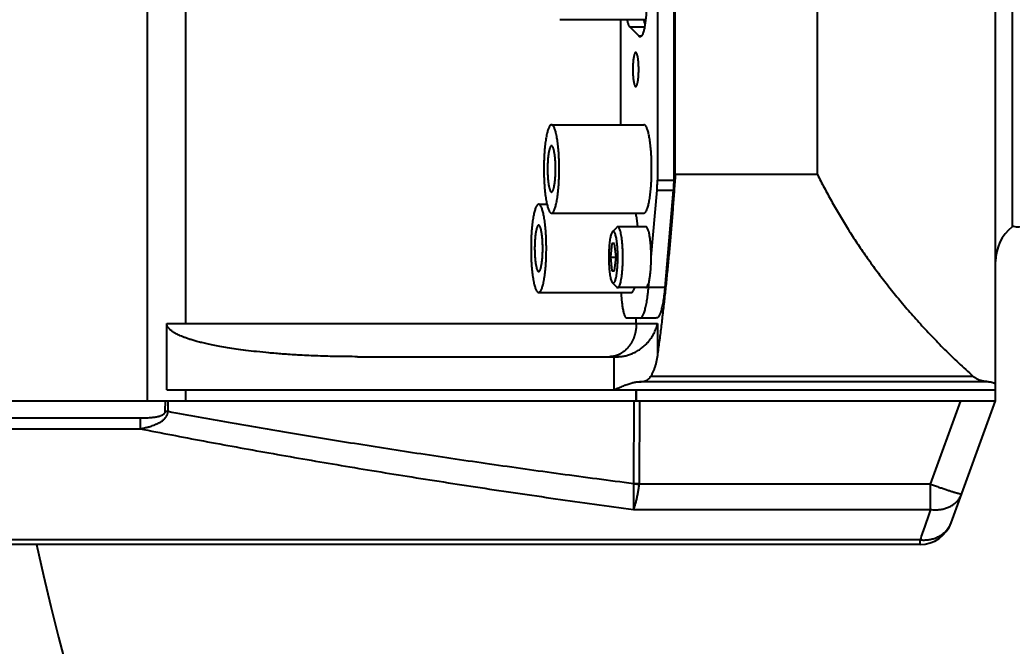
# Model space of a CAD drawing. Extents: x 0 to 4205, y 0 to 2970.
# Drawn here: x 2239.1 to 2329, y 2125.7 to 2182.4 of the extents above; entities that cross this region are included whole.
import ezdxf

# ---------------------------------------------------------------- set-up
doc = ezdxf.new("R2010")
doc.units = 0
doc.header["$LTSCALE"] = 231.275
doc.header["$PDMODE"] = 3
doc.header["$PDSIZE"] = 0.3125
doc.layers.get('0').update_dxf_attribs({"linetype": 'CONTINUOUS'})
doc.layers.get('Defpoints').update_dxf_attribs({"linetype": 'CONTINUOUS'})
doc.layers.add('5_ALL_CURVE', color=7, linetype='CONTINUOUS')
doc.layers.add('95_ALL_DIM', color=7, linetype='CONTINUOUS')
doc.styles.get("Standard").update_dxf_attribs({"font": 'txt', "width": 0.8})
doc.dimstyles.new('DIMSTYLE_2', dxfattribs={"dimtxt": 20, "dimasz": 7.5, "dimexe": 0.18, "dimexo": 0.0625, "dimgap": 0.09, "dimtad": 1, "dimdec": 3, "dimdsep": 46, "dimtxsty": 'Standard', "dimblk": 'OPEN', "dimblk1": 'OPEN', "dimblk2": 'OPEN', "dimcen": 0.09, "dimadec": 0, "dimazin": 0, "dimtp": 0.5, "dimtm": 0.5, "dimtfac": 1, "dimtdec": 3, "dimtofl": 0, "dimtmove": 0, "dimatfit": 3, "dimldrblk": 'OPEN', "dimfxl": 1, "dimtolj": 1, "dimarcsym": 0})

# ---------------------------------------------------------------- blocks, each defined once
blk = doc.blocks.new('_OPEN')
at = {"color": 0, "linetype": 'ByBlock'}
for p, q in [((0, 0), (-1, 0.233)), ((-1, -0.233), (0, 0)), ((-1, 0), (0, 0))]:
    blk.add_line(p, q, dxfattribs=at)
blk = doc.blocks.new('*D5')
at = {"layer": '95_ALL_DIM', "color": 0, "lineweight": -2, "transparency": 16777216}
for p, q in [((2069.402, 2190.38), (2100.434, 2190.38)), ((2912.138, 2116.292), (2877.554, 2122.39))]:
    blk.add_line(p, q, dxfattribs=at)
blk.add_arc((2491.968, 2190.38), 391.714, 181.09704, 348.90296, dxfattribs=at)
at = {"layer": 'Defpoints', "color": 0, "transparency": 16777216}
for p in [(2055.254, 2190.38), (2069.34, 2190.38), (2912.2, 2116.281), (3077.929, 2087.059), (2647.118, 1830.701)]:
    blk.add_point(p, dxfattribs=at)
at = {"layer": '95_ALL_DIM', "color": 0, "lineweight": -2, "transparency": 16777216, "xscale": 7.5, "yscale": 7.5, "zscale": 7.5}
for p, rotation in [((2100.254, 2190.38), 90.54851822042205), ((2877.731, 2122.359), 79.45148177957547)]:
    blk.add_blockref('_OPEN', p, dxfattribs=dict(at, rotation=rotation))
at = {"layer": '95_ALL_DIM', "color": 0, "transparency": 16777216, "insert": (2375.002, 1827.122), "char_height": 20, "attachment_point": 5, "rotation": 342.15181}
blk.add_mtext('\\A1;+170°', dxfattribs=at)
blk = doc.blocks.new('*D6')
at = {"layer": '95_ALL_DIM', "color": 0, "lineweight": -2, "transparency": 16777216}
for p, q in [((1983.333, 2190.38), (2013.323, 2190.38)), ((2995.124, 2190.379), (2970.612, 2190.379))]:
    blk.add_line(p, q, dxfattribs=at)
blk.add_arc((2491.968, 2190.38), 478.825, 180.89745, 359.10247, dxfattribs=at)
at = {"layer": 'Defpoints', "color": 0, "transparency": 16777216}
for p in [(1968.143, 2190.38), (1983.27, 2190.38), (2995.186, 2190.379), (3015.793, 2190.379), (2731.38, 1775.705)]:
    blk.add_point(p, dxfattribs=at)
at = {"layer": '95_ALL_DIM', "color": 0, "lineweight": -2, "transparency": 16777216, "xscale": 7.5, "yscale": 7.5, "zscale": 7.5}
for p, rotation in [((2013.143, 2190.38), 90.44872673715903), ((2970.792, 2190.379), 89.55119192681701)]:
    blk.add_blockref('_OPEN', p, dxfattribs=dict(at, rotation=rotation))
at = {"layer": '95_ALL_DIM', "color": 0, "transparency": 16777216, "insert": (2335.911, 1748.386), "char_height": 20, "attachment_point": 5, "rotation": 340.55319}
blk.add_mtext('\\A1;+180° *3', dxfattribs=at)

msp = doc.modelspace()

# ---------------------------------------------------------------- linework, layer by layer
for p, q in [((2250.6837, 2147.8795), (2250.6837, 2232.8795)), ((2327.4681, 2147.8795), (2327.4681, 2232.8795)), ((2254.1566, 2154.8795), (2254.1566, 2225.8795)), ((2328.9681, 2217.1295), (2328.9681, 2163.6295)), ((2296.8513, 2212.9074), (2296.8513, 2167.8517)), ((2298.3285, 2212.9074), (2298.3285, 2167.8517)), ((2298.4681, 2168.3795), (2298.4681, 2212.3795)), ((2311.3366, 2168.3795), (2311.3366, 2212.3795)), ((2295.7826, 2182.3713), (2288.0181, 2182.3713)), ((2293.5519, 2172.8795), (2293.5519, 2182.3713)), ((2295.1859, 2180.8831), (2294.3871, 2181.6943)), ((2295.6814, 2181.6943), (2294.3871, 2181.6943)), ((2295.3906, 2180.8831), (2295.1859, 2180.8831)), ((2287.2649, 2172.8795), (2295.6357, 2172.8795)), ((2296.8513, 2167.8517), (2298.3285, 2167.8517)), ((2311.3366, 2168.3795), (2298.4681, 2168.3795)), ((2296.2869, 2160.8795), (2296.8146, 2166.9572)), ((2296.8146, 2166.9572), (2298.2918, 2166.9572)), ((2298.2918, 2166.9572), (2297.5266, 2158.1435)), ((2286.1014, 2165.6795), (2286.8482, 2165.6795)), ((2287.2649, 2164.8795), (2295.6357, 2164.8795)), ((2292.783, 2163.1927), (2293.1647, 2163.5864)), ((2295.8094, 2163.6295), (2293.2489, 2163.6295)), ((2292.7304, 2162.1223), (2292.6058, 2160.8795)), ((2292.9795, 2162.1223), (2292.7304, 2162.1223)), ((2293.1041, 2160.8795), (2292.9795, 2162.1223)), ((2292.6058, 2160.8795), (2292.7304, 2159.6368)), ((2292.6058, 2160.8795), (2293.1041, 2160.8795)), ((2292.9795, 2159.6368), (2293.1041, 2160.8795)), ((2292.7304, 2159.6368), (2292.9795, 2159.6368)), ((2292.783, 2158.5664), (2293.1647, 2158.1726)), ((2295.8094, 2158.1295), (2293.2489, 2158.1295)), ((2296.0493, 2158.1435), (2296.096, 2158.6811)), ((2297.5266, 2158.1435), (2296.0493, 2158.1435)), ((2286.1014, 2157.6795), (2294.4723, 2157.6795)), ((2296.75, 2155.3795), (2294.0729, 2155.3795)), ((2294.9423, 2154.8795), (2294.9423, 2155.3795)), ((2252.4335, 2148.8795), (2252.4335, 2154.8795)), ((2252.4335, 2154.8795), (2296.8468, 2154.8795)), ((2296.8468, 2154.8795), (2296.8468, 2151.9709)), ((2269.7098, 2151.8795), (2293.2199, 2151.8795)), ((2292.9076, 2151.8795), (2292.9076, 2148.8795)), ((2296.2447, 2150.1064), (2325.4226, 2150.1064)), ((2326.8191, 2149.6128), (2295.216, 2149.6128)), ((2252.4335, 2148.8795), (2327.4681, 2148.8795)), ((2254.1566, 2147.8795), (2254.1566, 2148.8795)), ((2294.9423, 2147.8795), (2294.9423, 2148.8795)), ((2294.9681, 2147.8795), (2294.9681, 2148.8795)), ((2110.9681, 2147.8795), (2327.4681, 2147.8795)), ((2252.2981, 2146.9333), (2252.3024, 2147.8795)), ((2252.5582, 2146.9333), (2252.5625, 2147.8795)), ((2294.7099, 2147.8795), (2294.6757, 2140.4057)), ((2295.2302, 2147.8795), (2295.1959, 2140.4057)), ((2321.584, 2140.339), (2324.3322, 2147.8795)), ((2323.449, 2136.8522), (2327.4681, 2147.8795)), ((2219.9407, 2146.335), (2250.01, 2146.335)), ((2250.01, 2146.335), (2250.01, 2145.3583)), ((2219.9407, 2145.3583), (2250.01, 2145.3583)), ((2321.584, 2140.339), (2295.1935, 2140.339)), ((2321.584, 2138.0428), (2321.584, 2140.339)), ((2294.6714, 2138.0428), (2321.584, 2138.0428)), ((2320.6303, 2134.8795), (2227.2972, 2134.8795)), ((2320.6303, 2135.2976), (2227.2973, 2135.2976)), ((2320.6303, 2134.8795), (2320.6303, 2135.2976))]:
    msp.add_line(p, q)
for centre, radius, start, end in [((2331.4681, 2160.507), 4, 128.682187, 180), ((2329.4681, 2164.6295), 1, 240, 300), ((2320.6303, 2137.8795), 3, 269.999896, 339.974733)]:
    msp.add_arc(centre, radius, start, end)
for points, start_tangent, end_tangent in [([(2295.8788, 2184.2315), (2295.8768, 2183.9492), (2295.8707, 2183.6689), (2295.8606, 2183.3925), (2295.8465, 2183.1219), (2295.8286, 2182.8589), (2295.8069, 2182.6054), (2295.7817, 2182.3632), (2295.7531, 2182.1338), (2295.7212, 2181.9189), (2295.6864, 2181.72), (2295.6488, 2181.5384), (2295.6087, 2181.3754), (2295.5665, 2181.2321), (2295.5223, 2181.1096), (2295.4765, 2181.0085), (2295.4294, 2180.9298), (2295.3813, 2180.8738), (2295.3325, 2180.841), (2295.2884, 2180.8315)], (0, -1), (-0.9999903, -0.0044013)), ([(2294.3871, 2181.6943), (2294.3398, 2181.754), (2294.2934, 2181.8359), (2294.2484, 2181.9394), (2294.205, 2182.0638), (2294.1635, 2182.2084), (2294.1244, 2182.3713)], (-0.7016738, 0.7124983), (-0.2153463, 0.9765378)), ([(2295.6016, 2182.3713), (2295.6407, 2182.2084), (2295.6822, 2182.0638), (2295.7248, 2181.9416)], (0.2153463, -0.9765378), (0.3602627, -0.9328509)), ([(2295.2884, 2180.8315), (2295.2835, 2180.8316), (2295.2345, 2180.8457), (2295.1859, 2180.8831)], (-0.9999903, -0.0044013), (-0.7016738, 0.7124983)), ([(2294.889, 2179.4295), (2294.8618, 2179.4216), (2294.8349, 2179.3978), (2294.8085, 2179.3584), (2294.7829, 2179.3039), (2294.7584, 2179.2348), (2294.7353, 2179.1517), (2294.7137, 2179.0556), (2294.694, 2178.9474), (2294.6762, 2178.8283), (2294.6606, 2178.6994), (2294.6474, 2178.5621), (2294.6366, 2178.4179), (2294.6285, 2178.268), (2294.623, 2178.1142), (2294.6202, 2177.958), (2294.6202, 2177.801), (2294.623, 2177.6448), (2294.6285, 2177.491), (2294.6366, 2177.3412), (2294.6474, 2177.1969), (2294.6606, 2177.0596), (2294.6762, 2176.9308), (2294.694, 2176.8116), (2294.7137, 2176.7035), (2294.7353, 2176.6073), (2294.7584, 2176.5243), (2294.7829, 2176.4551), (2294.8085, 2176.4006), (2294.8349, 2176.3613), (2294.8618, 2176.3375), (2294.889, 2176.3295)], (-1, 0), (1, 0)), ([(2294.889, 2176.3295), (2294.9163, 2176.3375), (2294.9432, 2176.3613), (2294.9696, 2176.4006), (2294.9952, 2176.4551), (2295.0197, 2176.5243), (2295.0428, 2176.6073), (2295.0644, 2176.7035), (2295.0841, 2176.8116), (2295.1019, 2176.9308), (2295.1175, 2177.0596), (2295.1307, 2177.1969), (2295.1414, 2177.3412), (2295.1496, 2177.491), (2295.1551, 2177.6448), (2295.1578, 2177.801), (2295.1578, 2177.958), (2295.1551, 2178.1142), (2295.1496, 2178.268), (2295.1414, 2178.4179), (2295.1307, 2178.5621), (2295.1175, 2178.6994), (2295.1019, 2178.8283), (2295.0841, 2178.9474), (2295.0644, 2179.0556), (2295.0428, 2179.1517), (2295.0197, 2179.2348), (2294.9952, 2179.3039), (2294.9696, 2179.3584), (2294.9432, 2179.3978), (2294.9163, 2179.4216), (2294.889, 2179.4295)], (1, 0), (-1, 0)), ([(2287.2649, 2172.8795), (2287.2075, 2172.8659), (2287.1505, 2172.825), (2287.0943, 2172.7571), (2287.0393, 2172.6628), (2286.9858, 2172.5426), (2286.9343, 2172.3974), (2286.885, 2172.2282), (2286.8382, 2172.0361), (2286.7944, 2171.8224), (2286.7538, 2171.5887), (2286.7167, 2171.3364), (2286.6834, 2171.0673), (2286.654, 2170.7833), (2286.6288, 2170.4863), (2286.6079, 2170.1783), (2286.5915, 2169.8615), (2286.5797, 2169.5379), (2286.5726, 2169.2098), (2286.5703, 2168.8795), (2286.5726, 2168.5492), (2286.5797, 2168.2212), (2286.5915, 2167.8976), (2286.6079, 2167.5807), (2286.6288, 2167.2728), (2286.654, 2166.9757), (2286.6834, 2166.6917), (2286.7167, 2166.4227), (2286.7538, 2166.1704), (2286.7944, 2165.9366), (2286.8382, 2165.723), (2286.885, 2165.5309), (2286.9343, 2165.3616), (2286.9858, 2165.2164), (2287.0393, 2165.0963), (2287.0943, 2165.0019), (2287.1505, 2164.9341), (2287.2075, 2164.8932), (2287.2649, 2164.8795)], (-1, 0), (1, 0)), ([(2287.2649, 2164.8795), (2287.3222, 2164.8932), (2287.3792, 2164.9341), (2287.4354, 2165.0019), (2287.4904, 2165.0963), (2287.5439, 2165.2164), (2287.5954, 2165.3616), (2287.6448, 2165.5309), (2287.6915, 2165.723), (2287.7353, 2165.9366), (2287.7759, 2166.1704), (2287.813, 2166.4227), (2287.8463, 2166.6917), (2287.8757, 2166.9757), (2287.9009, 2167.2728), (2287.9218, 2167.5807), (2287.9382, 2167.8976), (2287.95, 2168.2212), (2287.9571, 2168.5492), (2287.9594, 2168.8795), (2287.9571, 2169.2098), (2287.95, 2169.5379), (2287.9382, 2169.8615), (2287.9218, 2170.1783), (2287.9009, 2170.4863), (2287.8757, 2170.7833), (2287.8463, 2171.0673), (2287.813, 2171.3364), (2287.7759, 2171.5887), (2287.7353, 2171.8224), (2287.6915, 2172.0361), (2287.6448, 2172.2282), (2287.5954, 2172.3974), (2287.5439, 2172.5426), (2287.4904, 2172.6628), (2287.4354, 2172.7571), (2287.3792, 2172.825), (2287.3222, 2172.8659), (2287.2649, 2172.8795)], (1, 0), (-1, 0)), ([(2295.6357, 2164.8795), (2295.6916, 2164.8925), (2295.7471, 2164.9313), (2295.8019, 2164.9958), (2295.8557, 2165.0854), (2295.908, 2165.1996), (2295.9585, 2165.3377), (2296.007, 2165.4988), (2296.053, 2165.6818), (2296.0963, 2165.8855), (2296.1367, 2166.1086), (2296.1738, 2166.3498), (2296.2074, 2166.6073), (2296.2373, 2166.8795), (2296.2633, 2167.1648), (2296.2852, 2167.4611), (2296.3029, 2167.7667), (2296.3163, 2168.0794), (2296.3253, 2168.3974), (2296.3298, 2168.7185), (2296.3298, 2169.0406), (2296.3253, 2169.3617), (2296.3163, 2169.6796), (2296.3029, 2169.9924), (2296.2852, 2170.298), (2296.2633, 2170.5943), (2296.2373, 2170.8795), (2296.2074, 2171.1518), (2296.1738, 2171.4093), (2296.1367, 2171.6504), (2296.0963, 2171.8736), (2296.053, 2172.0773), (2296.007, 2172.2603), (2295.9585, 2172.4214), (2295.908, 2172.5594), (2295.8557, 2172.6737), (2295.8019, 2172.7633), (2295.7471, 2172.8277), (2295.6916, 2172.8666), (2295.6357, 2172.8795)], (1, 0), (-1, 0)), ([(2287.2649, 2170.9795), (2287.2302, 2170.97), (2287.1958, 2170.9416), (2287.1621, 2170.8945), (2287.1293, 2170.8291), (2287.0978, 2170.7461), (2287.0677, 2170.6462), (2287.0394, 2170.5302), (2287.0132, 2170.3994), (2286.9893, 2170.2547), (2286.9678, 2170.0977), (2286.9491, 2169.9295), (2286.9331, 2169.7519), (2286.9203, 2169.5664), (2286.9105, 2169.3746), (2286.9039, 2169.1784), (2286.9006, 2168.9795), (2286.9006, 2168.7796), (2286.9039, 2168.5807), (2286.9105, 2168.3844), (2286.9203, 2168.1927), (2286.9331, 2168.0072), (2286.9491, 2167.8295), (2286.9678, 2167.6614), (2286.9893, 2167.5043), (2287.0132, 2167.3597), (2287.0394, 2167.2288), (2287.0677, 2167.1129), (2287.0978, 2167.013), (2287.1293, 2166.93), (2287.1621, 2166.8646), (2287.1958, 2166.8175), (2287.2302, 2166.789), (2287.2649, 2166.7795)], (-1, 0), (1, 0)), ([(2287.2649, 2166.7795), (2287.2995, 2166.789), (2287.3339, 2166.8175), (2287.3676, 2166.8646), (2287.4004, 2166.93), (2287.432, 2167.013), (2287.462, 2167.1129), (2287.4903, 2167.2288), (2287.5165, 2167.3597), (2287.5404, 2167.5043), (2287.5619, 2167.6614), (2287.5807, 2167.8295), (2287.5966, 2168.0072), (2287.6095, 2168.1927), (2287.6192, 2168.3844), (2287.6258, 2168.5807), (2287.6291, 2168.7796), (2287.6291, 2168.9795), (2287.6258, 2169.1784), (2287.6192, 2169.3746), (2287.6095, 2169.5664), (2287.5966, 2169.7519), (2287.5807, 2169.9295), (2287.5619, 2170.0977), (2287.5404, 2170.2547), (2287.5165, 2170.3994), (2287.4903, 2170.5302), (2287.462, 2170.6462), (2287.432, 2170.7461), (2287.4004, 2170.8291), (2287.3676, 2170.8945), (2287.3339, 2170.9416), (2287.2995, 2170.97), (2287.2649, 2170.9795)], (1, 0), (-1, 0)), ([(2296.8146, 2166.9572), (2296.8276, 2167.1267), (2296.8379, 2167.3024), (2296.8453, 2167.4829), (2296.8498, 2167.6665), (2296.8513, 2167.8517)], (0.0864987, 0.996252), (0, 1)), ([(2298.4681, 2168.3795), (2298.3674, 2166.9171), (2298.2602, 2165.4689), (2298.1466, 2164.036), (2298.0266, 2162.6192), (2297.9004, 2161.2194), (2297.7679, 2159.8375), (2297.6293, 2158.4744), (2297.4846, 2157.1309), (2297.3339, 2155.808), (2297.1773, 2154.5064), (2297.0149, 2153.2271), (2296.8468, 2151.9709)], (-0.0661657, -0.9978086), (-0.1360802, -0.9906978)), ([(2298.3285, 2167.8517), (2298.327, 2167.6665), (2298.3225, 2167.4829), (2298.3151, 2167.3024), (2298.3049, 2167.1267), (2298.2918, 2166.9572)], (0, -1), (-0.0864987, -0.996252)), ([(2311.3366, 2168.3795), (2311.9476, 2167.1822), (2312.5991, 2165.9799), (2313.2924, 2164.7728), (2314.029, 2163.5612), (2314.8103, 2162.3454), (2315.6378, 2161.1259), (2316.513, 2159.9031), (2317.4376, 2158.6778), (2318.413, 2157.4507), (2319.4409, 2156.2226), (2320.5228, 2154.9945), (2321.6604, 2153.7676), (2322.8553, 2152.543), (2324.1088, 2151.3221), (2325.4226, 2150.1064)], (0.4435005, -0.8962741), (0.7425781, -0.6697595)), ([(2286.1014, 2165.6795), (2286.0441, 2165.6659), (2285.9871, 2165.625), (2285.9309, 2165.5571), (2285.8759, 2165.4628), (2285.8224, 2165.3426), (2285.7708, 2165.1974), (2285.7215, 2165.0282), (2285.6748, 2164.8361), (2285.631, 2164.6224), (2285.5904, 2164.3887), (2285.5533, 2164.1364), (2285.5199, 2163.8673), (2285.4905, 2163.5833), (2285.4653, 2163.2863), (2285.4445, 2162.9783), (2285.4281, 2162.6615), (2285.4163, 2162.3379), (2285.4092, 2162.0098), (2285.4068, 2161.6795), (2285.4092, 2161.3492), (2285.4163, 2161.0212), (2285.4281, 2160.6976), (2285.4445, 2160.3807), (2285.4653, 2160.0728), (2285.4905, 2159.7757), (2285.5199, 2159.4917), (2285.5533, 2159.2227), (2285.5904, 2158.9704), (2285.631, 2158.7366), (2285.6748, 2158.523), (2285.7215, 2158.3309), (2285.7708, 2158.1616), (2285.8224, 2158.0164), (2285.8759, 2157.8963), (2285.9309, 2157.8019), (2285.9871, 2157.7341), (2286.0441, 2157.6932), (2286.1014, 2157.6795)], (-1, 0), (1, 0)), ([(2286.1014, 2157.6795), (2286.1588, 2157.6932), (2286.2157, 2157.7341), (2286.2719, 2157.8019), (2286.3269, 2157.8963), (2286.3804, 2158.0164), (2286.432, 2158.1616), (2286.4813, 2158.3309), (2286.528, 2158.523), (2286.5718, 2158.7366), (2286.6124, 2158.9704), (2286.6495, 2159.2227), (2286.6829, 2159.4917), (2286.7123, 2159.7757), (2286.7375, 2160.0728), (2286.7584, 2160.3807), (2286.7748, 2160.6976), (2286.7865, 2161.0212), (2286.7936, 2161.3492), (2286.796, 2161.6795), (2286.7936, 2162.0098), (2286.7865, 2162.3379), (2286.7748, 2162.6615), (2286.7584, 2162.9783), (2286.7375, 2163.2863), (2286.7123, 2163.5833), (2286.6829, 2163.8673), (2286.6495, 2164.1364), (2286.6124, 2164.3887), (2286.5718, 2164.6224), (2286.528, 2164.8361), (2286.4813, 2165.0282), (2286.432, 2165.1974), (2286.3804, 2165.3426), (2286.3269, 2165.4628), (2286.2719, 2165.5571), (2286.2157, 2165.625), (2286.1588, 2165.6659), (2286.1014, 2165.6795)], (1, 0), (-1, 0)), ([(2295.0787, 2163.6295), (2295.0738, 2163.6795), (2295.0439, 2163.9518), (2295.0103, 2164.2093), (2294.9732, 2164.4504), (2294.9329, 2164.6736), (2294.8896, 2164.8773), (2294.889, 2164.8795)], (-0.0965085, 0.9953322), (-0.2255438, 0.974233)), ([(2286.1014, 2163.7795), (2286.0668, 2163.77), (2286.0324, 2163.7416), (2285.9987, 2163.6945), (2285.9659, 2163.6291), (2285.9343, 2163.5461), (2285.9043, 2163.4462), (2285.876, 2163.3302), (2285.8498, 2163.1994), (2285.8258, 2163.0547), (2285.8044, 2162.8977), (2285.7856, 2162.7295), (2285.7697, 2162.5519), (2285.7568, 2162.3664), (2285.747, 2162.1746), (2285.7405, 2161.9784), (2285.7372, 2161.7795), (2285.7372, 2161.5796), (2285.7405, 2161.3807), (2285.747, 2161.1844), (2285.7568, 2160.9927), (2285.7697, 2160.8072), (2285.7856, 2160.6295), (2285.8044, 2160.4614), (2285.8258, 2160.3043), (2285.8498, 2160.1597), (2285.876, 2160.0288), (2285.9043, 2159.9129), (2285.9343, 2159.813), (2285.9659, 2159.73), (2285.9987, 2159.6646), (2286.0324, 2159.6175), (2286.0668, 2159.589), (2286.1014, 2159.5795)], (-1, 0), (1, 0)), ([(2286.1014, 2159.5795), (2286.1361, 2159.589), (2286.1704, 2159.6175), (2286.2042, 2159.6646), (2286.2369, 2159.73), (2286.2685, 2159.813), (2286.2986, 2159.9129), (2286.3268, 2160.0288), (2286.3531, 2160.1597), (2286.377, 2160.3043), (2286.3985, 2160.4614), (2286.4172, 2160.6295), (2286.4331, 2160.8072), (2286.446, 2160.9927), (2286.4558, 2161.1844), (2286.4624, 2161.3807), (2286.4657, 2161.5796), (2286.4657, 2161.7795), (2286.4624, 2161.9784), (2286.4558, 2162.1746), (2286.446, 2162.3664), (2286.4331, 2162.5519), (2286.4172, 2162.7295), (2286.3985, 2162.8977), (2286.377, 2163.0547), (2286.3531, 2163.1994), (2286.3268, 2163.3302), (2286.2986, 2163.4462), (2286.2685, 2163.5461), (2286.2369, 2163.6291), (2286.2042, 2163.6945), (2286.1704, 2163.7416), (2286.1361, 2163.77), (2286.1014, 2163.7795)], (1, 0), (-1, 0)), ([(2293.2489, 2163.6295), (2293.1839, 2163.6039), (2293.1643, 2163.5868)], (-1, 0), (-0.7047005, -0.7095049)), ([(2293.2489, 2158.1295), (2293.3139, 2158.1551), (2293.3777, 2158.2314), (2293.4391, 2158.3571), (2293.497, 2158.5298), (2293.5502, 2158.7462), (2293.5978, 2159.0024), (2293.639, 2159.2935), (2293.6729, 2159.6143), (2293.6988, 2159.9585), (2293.7164, 2160.32), (2293.7253, 2160.6918), (2293.7253, 2161.0672), (2293.7164, 2161.4391), (2293.6988, 2161.8005), (2293.6729, 2162.1448), (2293.639, 2162.4655), (2293.5978, 2162.7567), (2293.5502, 2163.0129), (2293.497, 2163.2293), (2293.4391, 2163.402), (2293.3777, 2163.5276), (2293.3139, 2163.6039), (2293.2489, 2163.6295)], (1, 0), (-1, 0)), ([(2295.8094, 2158.1295), (2295.8841, 2158.1634), (2295.9569, 2158.2641), (2296.0262, 2158.4293), (2296.0901, 2158.6547), (2296.147, 2158.935), (2296.1957, 2159.2631), (2296.2349, 2159.6311), (2296.2635, 2160.0297), (2296.281, 2160.4493), (2296.2869, 2160.8795), (2296.281, 2161.3097), (2296.2635, 2161.7293), (2296.2349, 2162.128), (2296.1957, 2162.4959), (2296.147, 2162.8241), (2296.0901, 2163.1043), (2296.0262, 2163.3298), (2295.9569, 2163.4949), (2295.8841, 2163.5957), (2295.8094, 2163.6295)], (1, 0), (-1, 0)), ([(2292.7827, 2163.193), (2292.7449, 2163.1425), (2292.6924, 2163.0351), (2292.643, 2162.8875), (2292.5974, 2162.7026), (2292.5567, 2162.4836), (2292.5216, 2162.2348), (2292.4926, 2161.9608), (2292.4704, 2161.6666), (2292.4554, 2161.3577), (2292.4478, 2161.0399), (2292.4478, 2160.7191), (2292.4554, 2160.4014), (2292.4704, 2160.0925), (2292.4926, 2159.7983), (2292.5216, 2159.5242), (2292.5567, 2159.2754), (2292.5974, 2159.0565), (2292.643, 2158.8715), (2292.6924, 2158.724), (2292.7449, 2158.6166), (2292.7827, 2158.5661)], (-0.70474, -0.7094656), (0.7047409, -0.7094648)), ([(2292.8549, 2163.2295), (2292.7994, 2163.2077), (2292.7827, 2163.193)], (-1, 0), (-0.70474, -0.7094656)), ([(2292.8549, 2158.5295), (2292.9105, 2158.5514), (2292.965, 2158.6166), (2293.0175, 2158.724), (2293.0669, 2158.8715), (2293.1125, 2159.0565), (2293.1532, 2159.2754), (2293.1883, 2159.5242), (2293.2173, 2159.7983), (2293.2395, 2160.0925), (2293.2545, 2160.4014), (2293.2621, 2160.7192), (2293.2621, 2161.0399), (2293.2545, 2161.3577), (2293.2395, 2161.6666), (2293.2173, 2161.9608), (2293.1883, 2162.2348), (2293.1532, 2162.4837), (2293.1125, 2162.7026), (2293.0669, 2162.8875), (2293.0175, 2163.0351), (2292.965, 2163.1425), (2292.9105, 2163.2077), (2292.8549, 2163.2295)], (1, 0), (-1, 0)), ([(2292.7827, 2158.5661), (2292.7994, 2158.5514), (2292.8549, 2158.5295)], (0.7047409, -0.7094648), (1, 0)), ([(2293.1643, 2158.1723), (2293.1839, 2158.1551), (2293.2489, 2158.1295)], (0.7047047, -0.7095007), (1, 0)), ([(2294.4723, 2157.6795), (2294.5282, 2157.6925), (2294.5837, 2157.7313), (2294.6385, 2157.7958), (2294.6922, 2157.8854), (2294.7445, 2157.9996), (2294.7923, 2158.1295)], (1, 0), (0.3170734, 0.948401)), ([(2295.2728, 2155.3795), (2295.3368, 2155.3931), (2295.4005, 2155.4339), (2295.4635, 2155.5016), (2295.5254, 2155.5959), (2295.586, 2155.7162), (2295.6448, 2155.8619), (2295.7017, 2156.0322), (2295.7562, 2156.2262), (2295.808, 2156.4428), (2295.857, 2156.6808), (2295.9028, 2156.939), (2295.9451, 2157.2159), (2295.9838, 2157.51), (2296.0186, 2157.8198), (2296.0493, 2158.1435)], (1, 0), (0.0864987, 0.996252)), ([(2297.5266, 2158.1435), (2297.4958, 2157.8198), (2297.461, 2157.51), (2297.4223, 2157.2159), (2297.38, 2156.939), (2297.3342, 2156.6808), (2297.2853, 2156.4428), (2297.2334, 2156.2262), (2297.1789, 2156.0322), (2297.122, 2155.8619), (2297.0632, 2155.7162), (2297.0026, 2155.5959), (2296.9407, 2155.5016), (2296.8777, 2155.4339), (2296.814, 2155.3931), (2296.75, 2155.3795)], (-0.0864987, -0.996252), (-1, 0)), ([(2293.5663, 2157.6795), (2293.5697, 2157.6031), (2293.5834, 2157.3535), (2293.6008, 2157.1117), (2293.6217, 2156.8795), (2293.6462, 2156.6588), (2293.6738, 2156.4512), (2293.7045, 2156.2582), (2293.738, 2156.0814), (2293.7741, 2155.9221), (2293.8124, 2155.7815), (2293.8527, 2155.6606), (2293.8947, 2155.5605), (2293.9381, 2155.4818), (2293.9824, 2155.4251), (2294.0275, 2155.3909), (2294.0729, 2155.3795)], (0.0416351, -0.9991329), (1, 0)), ([(2269.7098, 2151.8795), (2267.6756, 2151.9004), (2265.8874, 2151.9539), (2264.3086, 2152.0299), (2262.9104, 2152.1216), (2261.6695, 2152.2242), (2260.5667, 2152.3341), (2259.5857, 2152.4486), (2258.7126, 2152.5658), (2257.9354, 2152.6842), (2257.2436, 2152.8025), (2256.6281, 2152.92), (2256.0808, 2153.0359), (2255.5946, 2153.1497), (2255.1632, 2153.2611), (2254.7809, 2153.3697), (2254.4427, 2153.4754), (2254.1441, 2153.578), (2253.8811, 2153.6774), (2253.6502, 2153.7736), (2253.4482, 2153.8665), (2253.272, 2153.9562), (2253.1193, 2154.0426), (2252.9877, 2154.1258), (2252.8749, 2154.2057), (2252.7792, 2154.2824), (2252.6992, 2154.3554), (2252.6332, 2154.4247), (2252.5794, 2154.4904), (2252.5364, 2154.5525), (2252.5026, 2154.6114), (2252.4765, 2154.668), (2252.457, 2154.7228), (2252.4437, 2154.776), (2252.436, 2154.8282), (2252.4335, 2154.8795)], (-1, 0), (0, 1)), ([(2294.9423, 2154.8795), (2294.9402, 2154.7535), (2294.9339, 2154.6293), (2294.9235, 2154.5073), (2294.9094, 2154.3877), (2294.8917, 2154.2705), (2294.8705, 2154.1561), (2294.8462, 2154.0445), (2294.8188, 2153.9358), (2294.7886, 2153.83), (2294.7557, 2153.7273), (2294.7203, 2153.6275), (2294.6826, 2153.5309), (2294.6427, 2153.4372), (2294.6007, 2153.3467), (2294.5568, 2153.2591), (2294.5111, 2153.1745), (2294.4637, 2153.0929), (2294.4147, 2153.0142), (2294.3643, 2152.9384), (2294.3124, 2152.8655), (2294.2593, 2152.7955), (2294.2049, 2152.7282), (2294.1494, 2152.6637), (2294.0928, 2152.602), (2294.0352, 2152.543), (2293.9767, 2152.4867), (2293.9173, 2152.433), (2293.8571, 2152.382), (2293.7961, 2152.3336), (2293.7345, 2152.2878), (2293.6722, 2152.2446), (2293.6094, 2152.2039), (2293.5461, 2152.1657), (2293.4823, 2152.13), (2293.4181, 2152.0968), (2293.3536, 2152.0661), (2293.2888, 2152.0378), (2293.2237, 2152.0119), (2293.1585, 2151.9884), (2293.0931, 2151.9673), (2293.0277, 2151.9485), (2292.9622, 2151.9321), (2292.8969, 2151.9179), (2292.8316, 2151.906), (2292.7664, 2151.8964), (2292.7016, 2151.889), (2292.637, 2151.8837), (2292.5727, 2151.8806), (2292.5089, 2151.8795)], (0, -1), (-1, 0)), ([(2293.2199, 2151.8795), (2293.3855, 2151.8838), (2293.5535, 2151.8968), (2293.7237, 2151.9188), (2293.8954, 2151.9499), (2294.0689, 2151.9905), (2294.244, 2152.041), (2294.4205, 2152.1017), (2294.5982, 2152.1731), (2294.7763, 2152.2557), (2294.9547, 2152.3499), (2295.1327, 2152.4562), (2295.3092, 2152.5749), (2295.4834, 2152.7063), (2295.6538, 2152.8503), (2295.8196, 2153.0071), (2295.9793, 2153.1767), (2296.1312, 2153.3586), (2296.2735, 2153.5516), (2296.4048, 2153.755), (2296.5239, 2153.9681), (2296.6288, 2154.1891), (2296.7182, 2154.4156), (2296.7911, 2154.6462), (2296.8468, 2154.8795)], (1, 0), (0.1965985, 0.9804841)), ([(2296.8468, 2151.9709), (2296.7959, 2151.6598), (2296.7315, 2151.3634), (2296.6546, 2151.0823), (2296.5666, 2150.8163), (2296.4682, 2150.5651), (2296.3606, 2150.3285), (2296.2447, 2150.1064)], (-0.1360802, -0.9906978), (-0.4865236, -0.8736674)), ([(2295.216, 2149.6128), (2295.3491, 2149.6163), (2295.47, 2149.6266), (2295.5797, 2149.6435), (2295.6793, 2149.6666), (2295.7696, 2149.6956), (2295.8515, 2149.7302), (2295.9258, 2149.7701), (2295.9933, 2149.8151), (2296.0543, 2149.8647), (2296.1095, 2149.9188), (2296.1593, 2149.9772), (2296.2043, 2150.0398), (2296.2447, 2150.1064)], (1, 0), (0.4865236, 0.8736674)), ([(2326.8191, 2149.6128), (2326.6435, 2149.6193), (2326.4707, 2149.6383), (2326.3036, 2149.6693), (2326.1443, 2149.711), (2325.9948, 2149.7622), (2325.8564, 2149.8213), (2325.7299, 2149.8867), (2325.6155, 2149.9569), (2325.5133, 2150.0305), (2325.4226, 2150.1064)], (-1, 0), (-0.7425781, 0.6697595)), ([(2292.9076, 2148.8795), (2293.1373, 2148.9777), (2293.3639, 2149.0735), (2293.5854, 2149.165), (2293.8002, 2149.2507), (2294.0059, 2149.3288), (2294.1997, 2149.3977), (2294.3815, 2149.4571), (2294.5515, 2149.5068), (2294.7093, 2149.5466), (2294.8545, 2149.5766), (2294.9872, 2149.5973), (2295.1077, 2149.6091), (2295.216, 2149.6128)], (0.9192817, 0.3936002), (1, 0)), ([(2326.8191, 2149.6128), (2326.9281, 2149.6081), (2327.0346, 2149.5943), (2327.1365, 2149.572), (2327.2318, 2149.5424), (2327.3192, 2149.5066), (2327.3981, 2149.4661), (2327.4681, 2149.4222)], (1, 0), (0.822769, -0.5683759)), ([(2250.01, 2145.3583), (2250.3488, 2145.4209), (2250.6495, 2145.4895), (2250.9159, 2145.5625), (2251.1519, 2145.639), (2251.3605, 2145.718), (2251.5445, 2145.7986), (2251.7064, 2145.8804), (2251.8485, 2145.9628), (2251.9734, 2146.0457), (2252.0822, 2146.1287), (2252.1751, 2146.2102), (2252.2535, 2146.2893), (2252.3196, 2146.3662), (2252.374, 2146.4396), (2252.4183, 2146.5091), (2252.4545, 2146.5755), (2252.4834, 2146.6381), (2252.5066, 2146.6981), (2252.5254, 2146.7576), (2252.5401, 2146.8168), (2252.551, 2146.8754), (2252.5582, 2146.9333)], (0.9867234, 0.1624095), (0.0946295, 0.9955126)), ([(2250.01, 2146.335), (2250.327, 2146.3385), (2250.6071, 2146.3485), (2250.8543, 2146.3637), (2251.0723, 2146.3832), (2251.2639, 2146.4064), (2251.4321, 2146.4326), (2251.5791, 2146.4612), (2251.7073, 2146.4917), (2251.8189, 2146.5241), (2251.9153, 2146.5578), (2251.9966, 2146.5921), (2252.0644, 2146.6263), (2252.1206, 2146.6605), (2252.166, 2146.6938), (2252.2022, 2146.726), (2252.2308, 2146.7573), (2252.2528, 2146.7872), (2252.2696, 2146.8162), (2252.2823, 2146.8454), (2252.2911, 2146.8747), (2252.2963, 2146.904), (2252.2981, 2146.9333)], (1, 0.0000086), (0.0046098, 0.9999894)), ([(2252.2981, 2146.9333), (2252.3852, 2146.9331), (2252.472, 2146.9331), (2252.5582, 2146.9333)], (0.9999895, -0.0045725), (0.9999892, 0.0046428)), ([(2252.5582, 2146.9333), (2257.9989, 2145.952), (2263.6206, 2144.9865), (2269.4327, 2144.0363), (2275.4443, 2143.1017), (2281.6599, 2142.1834), (2288.0735, 2141.2838), (2294.6757, 2140.4057)], (0.9833462, -0.1817423), (0.9917225, -0.1283994)), ([(2250.01, 2145.3583), (2255.7422, 2144.2549), (2261.6761, 2143.1707), (2267.8236, 2142.1049), (2274.1954, 2141.0575), (2280.7993, 2140.0293), (2287.6284, 2139.0232), (2294.6714, 2138.0428)], (0.981043, -0.1937903), (0.9909745, -0.1340508)), ([(2294.6777, 2140.3719), (2294.6774, 2140.1792), (2294.6771, 2139.9873), (2294.6768, 2139.7969), (2294.6764, 2139.6091), (2294.676, 2139.4246), (2294.6756, 2139.2442), (2294.6751, 2139.0688), (2294.6746, 2138.8991), (2294.6741, 2138.736), (2294.6736, 2138.58), (2294.6731, 2138.432), (2294.6725, 2138.2927), (2294.672, 2138.1627), (2294.6714, 2138.0428)], (-0.0014145, -0.999999), (-0.0061673, -0.999981)), ([(2295.1935, 2140.339), (2295.1662, 2140.148), (2295.1368, 2139.9579), (2295.1054, 2139.7696), (2295.0722, 2139.5838), (2295.0373, 2139.4016), (2295.0007, 2139.2235), (2294.9628, 2139.0505), (2294.9235, 2138.8833), (2294.8832, 2138.7227), (2294.842, 2138.5693), (2294.7999, 2138.424), (2294.7574, 2138.2873), (2294.7145, 2138.16), (2294.6714, 2138.0428)], (-0.1358064, -0.9907354), (-0.3600781, -0.9329221)), ([(2294.6757, 2140.4057), (2294.8481, 2140.4062), (2295.0217, 2140.4062), (2295.1959, 2140.4057)], (0.9999892, 0.0046428), (0.9999895, -0.0045725)), ([(2294.6757, 2140.4057), (2294.6772, 2140.3887), (2294.6777, 2140.3719)], (0.1205709, -0.9927047), (-0.0013752, -0.9999991)), ([(2294.6777, 2140.3719), (2294.8487, 2140.3616), (2295.0208, 2140.3506), (2295.1935, 2140.339)], (0.9982533, -0.0590787), (0.9976717, -0.0681999)), ([(2295.1959, 2140.4057), (2295.1952, 2140.3722), (2295.1935, 2140.339)], (-0.0045776, -0.9999895), (-0.068389, -0.9976587)), ([(2321.584, 2140.339), (2321.7662, 2140.2731), (2321.9478, 2140.2081), (2322.1277, 2140.1443), (2322.3055, 2140.082), (2322.4802, 2140.0214), (2322.6511, 2139.9628), (2322.8176, 2139.9065), (2322.9789, 2139.8526), (2323.1344, 2139.8014), (2323.2834, 2139.7531), (2323.4252, 2139.7079), (2323.5594, 2139.666), (2323.6853, 2139.6276), (2323.8024, 2139.5928), (2323.9103, 2139.5618), (2324.0084, 2139.5347), (2324.0963, 2139.5117), (2324.1737, 2139.4927), (2324.2403, 2139.478), (2324.2958, 2139.4675), (2324.3399, 2139.4613), (2324.3725, 2139.4594), (2324.3934, 2139.4619), (2324.4026, 2139.4687)], (0.9398432, -0.3416061), (0.3424345, 0.9395417)), ([(2321.584, 2138.0428), (2321.7728, 2138.025), (2321.9608, 2138.0175), (2322.1472, 2138.0203), (2322.3314, 2138.0333), (2322.5124, 2138.0565), (2322.6896, 2138.0898), (2322.8622, 2138.1331), (2323.0295, 2138.1862), (2323.1909, 2138.2488), (2323.3456, 2138.3207), (2323.493, 2138.4016), (2323.6325, 2138.4912), (2323.7635, 2138.5891), (2323.8855, 2138.6949), (2323.998, 2138.8081), (2324.1004, 2138.9283), (2324.1925, 2139.055), (2324.2738, 2139.1877), (2324.3439, 2139.3258), (2324.4026, 2139.4687)], (0.9927901, -0.1198655), (0.3424345, 0.9395417)), ([(2321.584, 2138.0428), (2321.3342, 2137.3237), (2321.0919, 2136.6264), (2320.8573, 2135.9509), (2320.6303, 2135.2976)], (-0.328149, -0.944626), (-0.328149, -0.944626)), ([(2320.6303, 2135.2976), (2320.8177, 2135.2851), (2321.0044, 2135.2831), (2321.1896, 2135.2915), (2321.3724, 2135.3105), (2321.5523, 2135.3398), (2321.7285, 2135.3794), (2321.9002, 2135.4291), (2322.0668, 2135.4887), (2322.2276, 2135.558), (2322.3819, 2135.6366), (2322.5292, 2135.7243), (2322.6688, 2135.8207), (2322.8001, 2135.9255), (2322.9227, 2136.0381), (2323.036, 2136.1582), (2323.1396, 2136.2852), (2323.233, 2136.4187), (2323.3159, 2136.558), (2323.388, 2136.7028), (2323.449, 2136.8522)], (0.9955649, -0.0940768), (0.3424345, 0.9395417))]:
    msp.add_spline(points, degree=3, dxfattribs=dict(start_tangent=start_tangent, end_tangent=end_tangent))
at = {"layer": '5_ALL_CURVE'}
for radius, start in [(600, 10), (257.4, 192.45286)]:
    msp.add_arc((2491.9681, 2190.3795), radius, start, 350, dxfattribs=at)

# ---------------------------------------------------------------- dimensions: what is measured, and where the dimension line sits
at = {"layer": '95_ALL_DIM'}
for base, line1, line2, text, picture, middle in [((2731.37951, 1775.7051), ((1983.27015, 2190.37953), (1968.14339, 2190.37953)), ((3015.79275, 2190.37879), (2995.18618, 2190.37882)), '+<> *3', '*D6', (2332.55179, 1738.87148)), ((2647.1182, 1830.7011), ((2069.3396, 2190.3795), (2055.2537, 2190.3795)), ((2912.1997, 2116.2814), (3077.9287, 2087.0589)), '+<>', '*D5', (2371.9092, 1817.5176))]:
    dim = msp.add_angular_dim_2l(base=base, line1=line1, line2=line2, text=text, dimstyle='DIMSTYLE_2', dxfattribs=at)
    dim.commit()
    dim.dimension.update_dxf_attribs({"geometry": picture, "text_midpoint": middle, "dimtype": 162})

doc.saveas('drawing.dxf')
